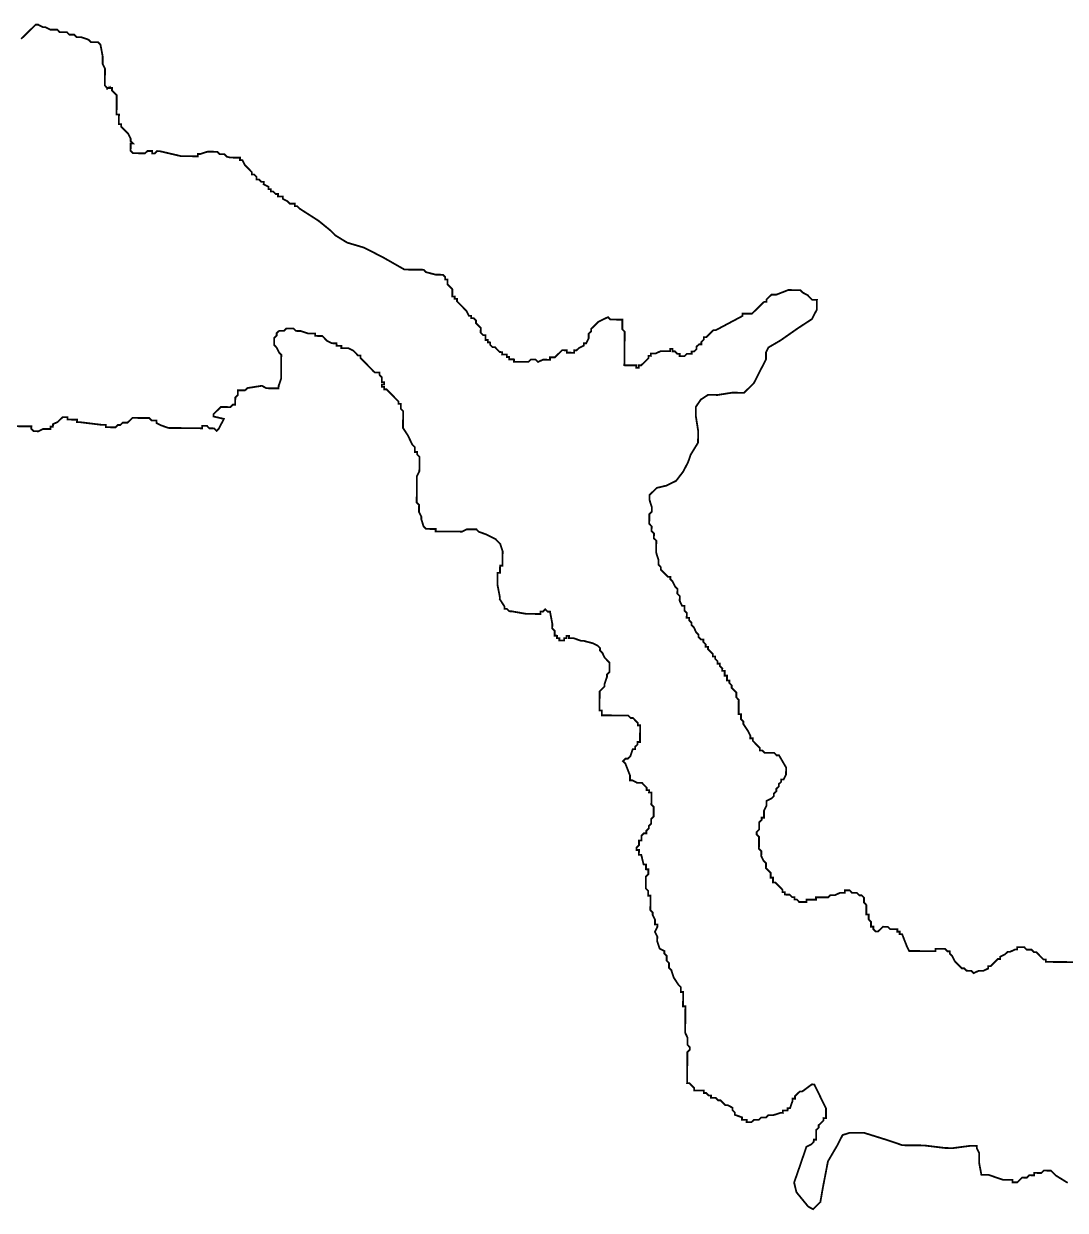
# Model space of a CAD drawing. Header units: metres. Extents: x 290190 to 339802, y 1811045 to 1991312.
# Drawn here: x 300952 to 302692, y 1971373 to 1973356 of the extents above; entities that cross this region are included whole.
import ezdxf

# ---------------------------------------------------------------- set-up
doc = ezdxf.new("R2010")
doc.units = ezdxf.units.M
doc.header["$MEASUREMENT"] = 0
doc.layers.add('HAZARDS LINE', color=1, linetype='Continuous')

msp = doc.modelspace()

# ---------------------------------------------------------------- linework, layer by layer
at = {"layer": 'HAZARDS LINE', "lineweight": 18}
for points in [[(302731.4, 1971787.8, 3.01, 3.01, 0), (302659.3, 1971788.5, 3.01, 3.01, 0), (302659.3, 1971792.5, 3.01, 3.01, 0), (302655.3, 1971792.5, 3.01, 3.01, 0), (302647.4, 1971800.6, 3.01, 3.01, 0), (302643.4, 1971804.7, 3.01, 3.01, 0), (302639.4, 1971804.7, 3.01, 3.01, 0), (302635.4, 1971808.8, 3.01, 3.01, 0), (302627.4, 1971808.8, 3.01, 3.01, 0), (302623.4, 1971812.9, 3.01, 3.01, 0), (302611.4, 1971813, 3.01, 3.01, 0), (302611.4, 1971809, 3.01, 3.01, 0), (302607.4, 1971809, 3.01, 3.01, 0), (302599.3, 1971805.1, 3.01, 3.01, 0), (302595.3, 1971805.1, 3.01, 3.01, 0), (302591.3, 1971801.2, 3.01, 3.01, 0), (302583.2, 1971797.2, 3.01, 3.01, 0), (302583.2, 1971793.2, 3.01, 3.01, 0), (302579.2, 1971793.3, 3.01, 3.01, 0), (302575.1, 1971789.3, 3.01, 3.01, 0), (302567, 1971781.3, 3.01, 3.01, 0), (302563, 1971781.4, 3.01, 3.01, 0), (302563, 1971777.4, 3.01, 3.01, 0), (302554.9, 1971773.4, 3.01, 3.01, 0), (302546.9, 1971773.5, 3.01, 3.01, 0), (302538.9, 1971769.6, 3.01, 3.01, 0), (302534.9, 1971773.6, 3.01, 3.01, 0), (302526.9, 1971773.7, 3.01, 3.01, 0), (302522.9, 1971777.8, 3.01, 3.01, 0), (302518.9, 1971777.8, 3.01, 3.01, 0), (302514.9, 1971781.8, 3.01, 3.01, 0), (302507, 1971789.9, 3.01, 3.01, 0), (302503.1, 1971798, 3.01, 3.01, 0), (302499.1, 1971802, 3.01, 3.01, 0), (302499.1, 1971806, 3.01, 3.01, 0), (302495.1, 1971806.1, 3.01, 3.01, 0), (302491.1, 1971810.1, 3.01, 3.01, 0), (302475.1, 1971810.3, 3.01, 3.01, 0), (302475.1, 1971806.3, 3.01, 3.01, 0), (302431, 1971806.7, 3.01, 3.01, 0), (302427.1, 1971814.7, 3.01, 3.01, 0), (302419.2, 1971834.9, 3.01, 3.01, 0), (302415.2, 1971834.9, 3.01, 3.01, 0), (302415.3, 1971838.9, 3.01, 3.01, 0), (302411.3, 1971839, 3.01, 3.01, 0), (302411.3, 1971843, 3.01, 3.01, 0), (302399.3, 1971843.1, 3.01, 3.01, 0), (302395.3, 1971847.1, 3.01, 3.01, 0), (302387.3, 1971847.2, 3.01, 3.01, 0), (302383.2, 1971843.2, 3.01, 3.01, 0), (302379.2, 1971839.3, 3.01, 3.01, 0), (302375.2, 1971839.3, 3.01, 3.01, 0), (302371.2, 1971843.3, 3.01, 3.01, 0), (302371.3, 1971847.4, 3.01, 3.01, 0), (302367.3, 1971847.4, 3.01, 3.01, 0), (302367.3, 1971855.4, 3.01, 3.01, 0), (302363.4, 1971859.5, 3.01, 3.01, 0), (302363.4, 1971867.5, 3.01, 3.01, 0), (302359.4, 1971867.5, 3.01, 3.01, 0), (302359.6, 1971883.5, 3.01, 3.01, 0), (302355.6, 1971887.6, 3.01, 3.01, 0), (302355.7, 1971895.6, 3.01, 3.01, 0), (302351.7, 1971899.6, 3.01, 3.01, 0), (302347.7, 1971899.7, 3.01, 3.01, 0), (302343.7, 1971903.7, 3.01, 3.01, 0), (302335.7, 1971903.8, 3.01, 3.01, 0), (302331.8, 1971907.9, 3.01, 3.01, 0), (302323.7, 1971907.9, 3.01, 3.01, 0), (302323.7, 1971903.9, 3.01, 3.01, 0), (302315.7, 1971904, 3.01, 3.01, 0), (302307.6, 1971900.1, 3.01, 3.01, 0), (302299.6, 1971900.1, 3.01, 3.01, 0), (302295.6, 1971896.2, 3.01, 3.01, 0), (302275.5, 1971896.4, 3.01, 3.01, 0), (302275.5, 1971892.4, 3.01, 3.01, 0), (302259.5, 1971892.5, 3.01, 3.01, 0), (302259.4, 1971888.5, 3.01, 3.01, 0), (302247.4, 1971888.6, 3.01, 3.01, 0), (302243.4, 1971892.7, 3.01, 3.01, 0), (302239.4, 1971892.7, 3.01, 3.01, 0), (302239.5, 1971896.7, 3.01, 3.01, 0), (302235.5, 1971896.7, 3.01, 3.01, 0), (302231.5, 1971900.8, 3.01, 3.01, 0), (302223.5, 1971900.9, 3.01, 3.01, 0), (302223.5, 1971904.9, 3.01, 3.01, 0), (302219.5, 1971904.9, 3.01, 3.01, 0), (302219.5, 1971908.9, 3.01, 3.01, 0), (302215.6, 1971913, 3.01, 3.01, 0), (302211.6, 1971917, 3.01, 3.01, 0), (302207.6, 1971921.1, 3.01, 3.01, 0), (302203.6, 1971921.1, 3.01, 3.01, 0), (302203.7, 1971929.1, 3.01, 3.01, 0), (302199.7, 1971929.2, 3.01, 3.01, 0), (302199.8, 1971937.2, 3.01, 3.01, 0), (302195.8, 1971941.2, 3.01, 3.01, 0), (302191.8, 1971945.3, 3.01, 3.01, 0), (302191.9, 1971953.3, 3.01, 3.01, 0), (302187.9, 1971957.3, 3.01, 3.01, 0), (302184, 1971965.4, 3.01, 3.01, 0), (302184.1, 1971973.4, 3.01, 3.01, 0), (302180.1, 1971977.5, 3.01, 3.01, 0), (302180.3, 1971997.5, 3.01, 3.01, 0), (302176.3, 1972001.5, 3.01, 3.01, 0), (302176.4, 1972005.5, 3.01, 3.01, 0), (302180.4, 1972009.5, 3.01, 3.01, 0), (302180.5, 1972021.5, 3.01, 3.01, 0), (302184.6, 1972025.5, 3.01, 3.01, 0), (302184.6, 1972029.5, 3.01, 3.01, 0), (302188.6, 1972029.5, 3.01, 3.01, 0), (302188.7, 1972041.5, 3.01, 3.01, 0), (302192.8, 1972049.5, 3.01, 3.01, 0), (302192.9, 1972057.5, 3.01, 3.01, 0), (302201, 1972061.4, 3.01, 3.01, 0), (302205, 1972065.4, 3.01, 3.01, 0), (302205, 1972069.4, 3.01, 3.01, 0), (302209.1, 1972073.4, 3.01, 3.01, 0), (302209.1, 1972077.4, 3.01, 3.01, 0), (302213.2, 1972081.4, 3.01, 3.01, 0), (302213.2, 1972085.4, 3.01, 3.01, 0), (302217.3, 1972089.3, 3.01, 3.01, 0), (302217.3, 1972093.3, 3.01, 3.01, 0), (302221.3, 1972093.3, 3.01, 3.01, 0), (302225.4, 1972101.3, 3.01, 3.01, 0), (302225.5, 1972113.3, 3.01, 3.01, 0), (302213.7, 1972133.5, 3.01, 3.01, 0), (302209.7, 1972133.5, 3.01, 3.01, 0), (302205.7, 1972137.6, 3.01, 3.01, 0), (302189.7, 1972137.7, 3.01, 3.01, 0), (302185.7, 1972141.8, 3.01, 3.01, 0), (302181.7, 1972141.8, 3.01, 3.01, 0), (302181.7, 1972145.8, 3.01, 3.01, 0), (302169.8, 1972157.9, 3.01, 3.01, 0), (302169.9, 1972161.9, 3.01, 3.01, 0), (302165.8, 1972162, 3.01, 3.01, 0), (302165.9, 1972166, 3.01, 3.01, 0), (302162, 1972174, 3.01, 3.01, 0), (302154, 1972186.1, 3.01, 3.01, 0), (302154.1, 1972190.2, 3.01, 3.01, 0), (302150.1, 1972194.2, 3.01, 3.01, 0), (302150.2, 1972202.2, 3.01, 3.01, 0), (302146.2, 1972202.3, 3.01, 3.01, 0), (302146.4, 1972226.3, 3.01, 3.01, 0), (302142.4, 1972230.4, 3.01, 3.01, 0), (302142.5, 1972238.4, 3.01, 3.01, 0), (302138.6, 1972242.4, 3.01, 3.01, 0), (302134.6, 1972246.5, 3.01, 3.01, 0), (302134.6, 1972250.5, 3.01, 3.01, 0), (302130.7, 1972254.5, 3.01, 3.01, 0), (302130.7, 1972258.5, 3.01, 3.01, 0), (302126.7, 1972258.6, 3.01, 3.01, 0), (302126.8, 1972266.6, 3.01, 3.01, 0), (302122.8, 1972266.6, 3.01, 3.01, 0), (302122.8, 1972274.6, 3.01, 3.01, 0), (302118.8, 1972274.7, 3.01, 3.01, 0), (302118.9, 1972278.7, 3.01, 3.01, 0), (302114.9, 1972282.7, 3.01, 3.01, 0), (302114.9, 1972286.7, 3.01, 3.01, 0), (302110.9, 1972286.8, 3.01, 3.01, 0), (302111, 1972290.8, 3.01, 3.01, 0), (302107, 1972294.8, 3.01, 3.01, 0), (302107, 1972298.8, 3.01, 3.01, 0), (302103, 1972298.9, 3.01, 3.01, 0), (302103.1, 1972302.9, 3.01, 3.01, 0), (302099.1, 1972306.9, 3.01, 3.01, 0), (302095.1, 1972311, 3.01, 3.01, 0), (302095.2, 1972315, 3.01, 3.01, 0), (302091.2, 1972315, 3.01, 3.01, 0), (302091.2, 1972319, 3.01, 3.01, 0), (302087.2, 1972323.1, 3.01, 3.01, 0), (302087.3, 1972327.1, 3.01, 3.01, 0), (302083.3, 1972327.1, 3.01, 3.01, 0), (302079.3, 1972331.2, 3.01, 3.01, 0), (302079.3, 1972335.2, 3.01, 3.01, 0), (302075.3, 1972339.2, 3.01, 3.01, 0), (302071.4, 1972347.3, 3.01, 3.01, 0), (302067.4, 1972351.3, 3.01, 3.01, 0), (302067.5, 1972355.3, 3.01, 3.01, 0), (302063.5, 1972359.4, 3.01, 3.01, 0), (302063.6, 1972363.4, 3.01, 3.01, 0), (302059.5, 1972363.4, 3.01, 3.01, 0), (302059.6, 1972371.4, 3.01, 3.01, 0), (302055.7, 1972375.5, 3.01, 3.01, 0), (302055.7, 1972383.5, 3.01, 3.01, 0), (302051.7, 1972383.5, 3.01, 3.01, 0), (302047.8, 1972391.6, 3.01, 3.01, 0), (302047.9, 1972399.6, 3.01, 3.01, 0), (302043.9, 1972403.7, 3.01, 3.01, 0), (302044, 1972411.7, 3.01, 3.01, 0), (302040, 1972415.7, 3.01, 3.01, 0), (302036.1, 1972423.8, 3.01, 3.01, 0), (302032.1, 1972427.8, 3.01, 3.01, 0), (302032.1, 1972431.8, 3.01, 3.01, 0), (302028.1, 1972431.9, 3.01, 3.01, 0), (302024.2, 1972435.9, 3.01, 3.01, 0), (302020.2, 1972440, 3.01, 3.01, 0), (302016.2, 1972444, 3.01, 3.01, 0), (302016.3, 1972448, 3.01, 3.01, 0), (302012.3, 1972452.1, 3.01, 3.01, 0), (302012.4, 1972460.1, 3.01, 3.01, 0), (302008.5, 1972472.2, 3.01, 3.01, 0), (302008.7, 1972492.2, 3.01, 3.01, 0), (302004.7, 1972496.2, 3.01, 3.01, 0), (302004.8, 1972504.3, 3.01, 3.01, 0), (302000.8, 1972508.3, 3.01, 3.01, 0), (302000.9, 1972516.3, 3.01, 3.01, 0), (301996.9, 1972520.4, 3.01, 3.01, 0), (301997.1, 1972536.4, 3.01, 3.01, 0), (302001.1, 1972540.4, 3.01, 3.01, 0), (302001.2, 1972548.4, 3.01, 3.01, 0), (301997.3, 1972560.4, 3.01, 3.01, 0), (301997.4, 1972568.5, 3.01, 3.01, 0), (302009.5, 1972580.4, 3.01, 3.01, 0), (302025.6, 1972584.2, 3.01, 3.01, 0), (302041.7, 1972592.1, 3.01, 3.01, 0), (302053.9, 1972608, 3.01, 3.01, 0), (302062, 1972624, 3.01, 3.01, 0), (302066.2, 1972636, 3.01, 3.01, 0), (302078.4, 1972655.9, 3.01, 3.01, 0), (302078.6, 1972675.9, 3.01, 3.01, 0), (302074.8, 1972700, 3.01, 3.01, 0), (302074.9, 1972716, 3.01, 3.01, 0), (302083.1, 1972728, 3.01, 3.01, 0), (302095.2, 1972735.9, 3.01, 3.01, 0), (302111.2, 1972735.7, 3.01, 3.01, 0), (302135.3, 1972739.5, 3.01, 3.01, 0), (302155.3, 1972739.3, 3.01, 3.01, 0), (302171.5, 1972755.2, 3.01, 3.01, 0), (302187.8, 1972787.1, 3.01, 3.01, 0), (302191.9, 1972795.1, 3.01, 3.01, 0), (302192, 1972807.1, 3.01, 3.01, 0), (302196.1, 1972815.1, 3.01, 3.01, 0), (302216.3, 1972826.9, 3.01, 3.01, 0), (302244.5, 1972846.7, 3.01, 3.01, 0), (302268.7, 1972862.5, 3.01, 3.01, 0), (302276.9, 1972878.5, 3.01, 3.01, 0), (302277, 1972894.5, 3.01, 3.01, 0), (302269, 1972894.6, 3.01, 3.01, 0), (302265.1, 1972898.6, 3.01, 3.01, 0), (302261.1, 1972902.7, 3.01, 3.01, 0), (302253.1, 1972906.8, 3.01, 3.01, 0), (302249.1, 1972910.8, 3.01, 3.01, 0), (302229.1, 1972911, 3.01, 3.01, 0), (302209, 1972903.2, 3.01, 3.01, 0), (302201, 1972903.2, 3.01, 3.01, 0), (302196.9, 1972899.3, 3.01, 3.01, 0), (302192.9, 1972895.3, 3.01, 3.01, 0), (302192.8, 1972891.3, 3.01, 3.01, 0), (302188.8, 1972891.3, 3.01, 3.01, 0), (302184.8, 1972887.4, 3.01, 3.01, 0), (302180.7, 1972883.4, 3.01, 3.01, 0), (302176.7, 1972879.4, 3.01, 3.01, 0), (302172.6, 1972875.5, 3.01, 3.01, 0), (302168.6, 1972871.5, 3.01, 3.01, 0), (302152.6, 1972871.6, 3.01, 3.01, 0), (302152.5, 1972867.6, 3.01, 3.01, 0), (302108.2, 1972844, 3.01, 3.01, 0), (302104.2, 1972844, 3.01, 3.01, 0), (302100.2, 1972840.1, 3.01, 3.01, 0), (302092.1, 1972832.1, 3.01, 3.01, 0), (302088.1, 1972832.2, 3.01, 3.01, 0), (302088, 1972828.2, 3.01, 3.01, 0), (302084, 1972824.2, 3.01, 3.01, 0), (302083.9, 1972820.2, 3.01, 3.01, 0), (302079.9, 1972820.2, 3.01, 3.01, 0), (302075.9, 1972816.3, 3.01, 3.01, 0), (302075.9, 1972812.2, 3.01, 3.01, 0), (302071.8, 1972808.3, 3.01, 3.01, 0), (302067.8, 1972808.3, 3.01, 3.01, 0), (302067.8, 1972804.3, 3.01, 3.01, 0), (302059.7, 1972804.4, 3.01, 3.01, 0), (302055.7, 1972800.4, 3.01, 3.01, 0), (302047.7, 1972800.5, 3.01, 3.01, 0), (302047.7, 1972804.5, 3.01, 3.01, 0), (302043.7, 1972804.5, 3.01, 3.01, 0), (302039.7, 1972808.6, 3.01, 3.01, 0), (302035.7, 1972808.6, 3.01, 3.01, 0), (302035.8, 1972812.6, 3.01, 3.01, 0), (302031.8, 1972812.7, 3.01, 3.01, 0), (302031.7, 1972808.7, 3.01, 3.01, 0), (302015.7, 1972808.8, 3.01, 3.01, 0), (302007.6, 1972804.9, 3.01, 3.01, 0), (301999.6, 1972805, 3.01, 3.01, 0), (301999.6, 1972800.9, 3.01, 3.01, 0), (301995.6, 1972801, 3.01, 3.01, 0), (301995.5, 1972797, 3.01, 3.01, 0), (301991.5, 1972793, 3.01, 3.01, 0), (301987.5, 1972789, 3.01, 3.01, 0), (301983.4, 1972785.1, 3.01, 3.01, 0), (301979.4, 1972785.1, 3.01, 3.01, 0), (301979.4, 1972781.1, 3.01, 3.01, 0), (301975.4, 1972781.1, 3.01, 3.01, 0), (301975.4, 1972785.1, 3.01, 3.01, 0), (301955.4, 1972785.3, 3.01, 3.01, 0), (301955.9, 1972841.4, 3.01, 3.01, 0), (301951.9, 1972845.5, 3.01, 3.01, 0), (301952.1, 1972861.5, 3.01, 3.01, 0), (301932, 1972861.7, 3.01, 3.01, 0), (301928.1, 1972865.8, 3.01, 3.01, 0), (301912, 1972857.9, 3.01, 3.01, 0), (301907.9, 1972853.9, 3.01, 3.01, 0), (301903.9, 1972850, 3.01, 3.01, 0), (301899.8, 1972846, 3.01, 3.01, 0), (301899.8, 1972842, 3.01, 3.01, 0), (301895.7, 1972838, 3.01, 3.01, 0), (301895.7, 1972830, 3.01, 3.01, 0), (301891.6, 1972822, 3.01, 3.01, 0), (301887.6, 1972822.1, 3.01, 3.01, 0), (301887.5, 1972818, 3.01, 3.01, 0), (301879.5, 1972814.1, 3.01, 3.01, 0), (301875.4, 1972810.1, 3.01, 3.01, 0), (301871.4, 1972810.2, 3.01, 3.01, 0), (301871.4, 1972806.2, 3.01, 3.01, 0), (301859.4, 1972806.3, 3.01, 3.01, 0), (301859.4, 1972810.3, 3.01, 3.01, 0), (301851.4, 1972810.4, 3.01, 3.01, 0), (301847.3, 1972806.4, 3.01, 3.01, 0), (301839.2, 1972798.5, 3.01, 3.01, 0), (301831.2, 1972798.5, 3.01, 3.01, 0), (301831.2, 1972794.5, 3.01, 3.01, 0), (301819.2, 1972794.6, 3.01, 3.01, 0), (301811.1, 1972790.7, 3.01, 3.01, 0), (301807.1, 1972794.8, 3.01, 3.01, 0), (301799.1, 1972794.8, 3.01, 3.01, 0), (301795.1, 1972790.9, 3.01, 3.01, 0), (301771, 1972791.1, 3.01, 3.01, 0), (301771.1, 1972795.1, 3.01, 3.01, 0), (301763.1, 1972795.2, 3.01, 3.01, 0), (301763.1, 1972799.2, 3.01, 3.01, 0), (301759.1, 1972799.2, 3.01, 3.01, 0), (301759.1, 1972803.2, 3.01, 3.01, 0), (301751.1, 1972803.3, 3.01, 3.01, 0), (301751.2, 1972807.3, 3.01, 3.01, 0), (301747.1, 1972807.4, 3.01, 3.01, 0), (301739.2, 1972815.5, 3.01, 3.01, 0), (301735.2, 1972815.5, 3.01, 3.01, 0), (301731.2, 1972819.5, 3.01, 3.01, 0), (301731.3, 1972823.5, 3.01, 3.01, 0), (301727.3, 1972823.6, 3.01, 3.01, 0), (301727.3, 1972827.6, 3.01, 3.01, 0), (301723.3, 1972827.6, 3.01, 3.01, 0), (301723.4, 1972835.6, 3.01, 3.01, 0), (301719.4, 1972835.7, 3.01, 3.01, 0), (301715.4, 1972839.7, 3.01, 3.01, 0), (301715.5, 1972847.7, 3.01, 3.01, 0), (301707.5, 1972855.8, 3.01, 3.01, 0), (301707.6, 1972859.9, 3.01, 3.01, 0), (301703.6, 1972863.9, 3.01, 3.01, 0), (301699.6, 1972863.9, 3.01, 3.01, 0), (301699.6, 1972867.9, 3.01, 3.01, 0), (301695.6, 1972868, 3.01, 3.01, 0), (301691.7, 1972876, 3.01, 3.01, 0), (301683.8, 1972884.1, 3.01, 3.01, 0), (301679.8, 1972888.2, 3.01, 3.01, 0), (301675.8, 1972892.2, 3.01, 3.01, 0), (301675.9, 1972896.2, 3.01, 3.01, 0), (301671.8, 1972896.3, 3.01, 3.01, 0), (301671.9, 1972900.3, 3.01, 3.01, 0), (301667.9, 1972900.3, 3.01, 3.01, 0), (301668, 1972912.3, 3.01, 3.01, 0), (301660.1, 1972920.4, 3.01, 3.01, 0), (301660.1, 1972928.5, 3.01, 3.01, 0), (301656.1, 1972928.5, 3.01, 3.01, 0), (301656.2, 1972932.5, 3.01, 3.01, 0), (301652.2, 1972936.5, 3.01, 3.01, 0), (301640.2, 1972936.7, 3.01, 3.01, 0), (301624.2, 1972940.8, 3.01, 3.01, 0), (301620.2, 1972944.9, 3.01, 3.01, 0), (301588.1, 1972945.2, 3.01, 3.01, 0), (301552.3, 1972965.6, 3.01, 3.01, 0), (301520.4, 1972981.9, 3.01, 3.01, 0), (301492.4, 1972990.2, 3.01, 3.01, 0), (301472.5, 1973002.4, 3.01, 3.01, 0), (301464.5, 1973010.5, 3.01, 3.01, 0), (301444.6, 1973026.7, 3.01, 3.01, 0), (301412.8, 1973047.1, 3.01, 3.01, 0), (301408.8, 1973051.1, 3.01, 3.01, 0), (301404.8, 1973051.1, 3.01, 3.01, 0), (301404.8, 1973055.2, 3.01, 3.01, 0), (301396.8, 1973055.2, 3.01, 3.01, 0), (301392.8, 1973059.3, 3.01, 3.01, 0), (301384.9, 1973063.4, 3.01, 3.01, 0), (301384.9, 1973067.4, 3.01, 3.01, 0), (301376.9, 1973067.4, 3.01, 3.01, 0), (301376.9, 1973071.5, 3.01, 3.01, 0), (301372.9, 1973071.5, 3.01, 3.01, 0), (301368.9, 1973075.5, 3.01, 3.01, 0), (301364.9, 1973075.6, 3.01, 3.01, 0), (301365, 1973079.6, 3.01, 3.01, 0), (301361, 1973079.6, 3.01, 3.01, 0), (301361, 1973083.6, 3.01, 3.01, 0), (301353, 1973087.7, 3.01, 3.01, 0), (301353.1, 1973091.7, 3.01, 3.01, 0), (301349.1, 1973091.8, 3.01, 3.01, 0), (301345.1, 1973095.8, 3.01, 3.01, 0), (301341.1, 1973095.8, 3.01, 3.01, 0), (301341.1, 1973099.9, 3.01, 3.01, 0), (301337.2, 1973103.9, 3.01, 3.01, 0), (301333.1, 1973103.9, 3.01, 3.01, 0), (301333.2, 1973107.9, 3.01, 3.01, 0), (301329.2, 1973112, 3.01, 3.01, 0), (301321.3, 1973120.1, 3.01, 3.01, 0), (301317.3, 1973128.1, 3.01, 3.01, 0), (301313.3, 1973128.2, 3.01, 3.01, 0), (301313.4, 1973132.2, 3.01, 3.01, 0), (301297.3, 1973132.3, 3.01, 3.01, 0), (301291.3, 1973133.8, 3.01, 3.01, 0), (301287.3, 1973137.9, 3.01, 3.01, 0), (301279.3, 1973138, 3.01, 3.01, 0), (301275.3, 1973142, 3.01, 3.01, 0), (301259.2, 1973142.2, 3.01, 3.01, 0), (301247.1, 1973138.3, 3.01, 3.01, 0), (301243.1, 1973138.4, 3.01, 3.01, 0), (301243.1, 1973134.4, 3.01, 3.01, 0), (301214.9, 1973134.7, 3.01, 3.01, 0), (301178.9, 1973143.1, 3.01, 3.01, 0), (301174.8, 1973143.2, 3.01, 3.01, 0), (301170.8, 1973139.2, 3.01, 3.01, 0), (301166.8, 1973139.2, 3.01, 3.01, 0), (301166.8, 1973143.2, 3.01, 3.01, 0), (301158.8, 1973143.3, 3.01, 3.01, 0), (301154.7, 1973139.4, 3.01, 3.01, 0), (301134.6, 1973139.6, 3.01, 3.01, 0), (301130.6, 1973143.6, 3.01, 3.01, 0), (301130.8, 1973155.7, 3.01, 3.01, 0), (301134.8, 1973155.7, 3.01, 3.01, 0), (301130.8, 1973159.7, 3.01, 3.01, 0), (301130.8, 1973163.7, 3.01, 3.01, 0), (301126.9, 1973171.8, 3.01, 3.01, 0), (301122.9, 1973175.9, 3.01, 3.01, 0), (301115, 1973184, 3.01, 3.01, 0), (301115, 1973188, 3.01, 3.01, 0), (301111, 1973188.1, 3.01, 3.01, 0), (301111.2, 1973204.2, 3.01, 3.01, 0), (301107.2, 1973204.2, 3.01, 3.01, 0), (301107.5, 1973236.4, 3.01, 3.01, 0), (301103.6, 1973240.4, 3.01, 3.01, 0), (301099.6, 1973244.5, 3.01, 3.01, 0), (301099.6, 1973248.5, 3.01, 3.01, 0), (301095.6, 1973248.5, 3.01, 3.01, 0), (301091.6, 1973248.6, 3.01, 3.01, 0), (301087.6, 1973252.7, 3.01, 3.01, 0), (301087.9, 1973280.8, 3.01, 3.01, 0), (301084, 1973288.9, 3.01, 3.01, 0), (301084.1, 1973300.9, 3.01, 3.01, 0), (301080.3, 1973321.1, 3.01, 3.01, 0), (301076.4, 1973325.1, 3.01, 3.01, 0), (301064.3, 1973325.3, 3.01, 3.01, 0), (301060.3, 1973329.3, 3.01, 3.01, 0), (301048.3, 1973333.5, 3.01, 3.01, 0), (301040.3, 1973333.6, 3.01, 3.01, 0), (301036.3, 1973337.6, 3.01, 3.01, 0), (301028.3, 1973337.7, 3.01, 3.01, 0), (301024.3, 1973341.8, 3.01, 3.01, 0), (301012.2, 1973341.9, 3.01, 3.01, 0), (301008.3, 1973346, 3.01, 3.01, 0), (300996.2, 1973346.1, 3.01, 3.01, 0), (300988.2, 1973350.2, 3.01, 3.01, 0), (300984.2, 1973350.3, 3.01, 3.01, 0), (300976.2, 1973354.4, 3.01, 3.01, 0), (300972.2, 1973354.4, 3.01, 3.01, 0), (300964.1, 1973346.5, 3.01, 3.01, 0), (300960, 1973342.5, 3.01, 3.01, 0), (300951.9, 1973334.6, 3.01, 3.01, 0), (300947.8, 1973330.6, 3.01, 3.01, 0)], [(300940.7, 1972683.4, 3.01, 3.01, 0), (300964.8, 1972683.2, 3.01, 3.01, 0), (300964.7, 1972679.2, 3.01, 3.01, 0), (300968.7, 1972675.1, 3.01, 3.01, 0), (300976.7, 1972675, 3.01, 3.01, 0), (300984.8, 1972678.9, 3.01, 3.01, 0), (300996.9, 1972678.8, 3.01, 3.01, 0), (300996.9, 1972682.8, 3.01, 3.01, 0), (301000.9, 1972682.8, 3.01, 3.01, 0), (301001, 1972686.8, 3.01, 3.01, 0), (301009.1, 1972690.7, 3.01, 3.01, 0), (301013.1, 1972694.7, 3.01, 3.01, 0), (301017.2, 1972698.7, 3.01, 3.01, 0), (301025.2, 1972698.6, 3.01, 3.01, 0), (301025.2, 1972694.6, 3.01, 3.01, 0), (301041.3, 1972694.4, 3.01, 3.01, 0), (301041.2, 1972690.4, 3.01, 3.01, 0), (301045.2, 1972690.3, 3.01, 3.01, 0), (301081.4, 1972685.9, 3.01, 3.01, 0), (301089.4, 1972685.8, 3.01, 3.01, 0), (301089.4, 1972681.8, 3.01, 3.01, 0), (301105.4, 1972681.6, 3.01, 3.01, 0), (301109.5, 1972685.6, 3.01, 3.01, 0), (301113.5, 1972685.6, 3.01, 3.01, 0), (301117.6, 1972689.5, 3.01, 3.01, 0), (301125.6, 1972689.4, 3.01, 3.01, 0), (301129.7, 1972693.4, 3.01, 3.01, 0), (301133.7, 1972697.4, 3.01, 3.01, 0), (301161.9, 1972697.1, 3.01, 3.01, 0), (301165.8, 1972693, 3.01, 3.01, 0), (301173.9, 1972692.9, 3.01, 3.01, 0), (301173.8, 1972688.9, 3.01, 3.01, 0), (301181.8, 1972684.8, 3.01, 3.01, 0), (301193.8, 1972680.6, 3.01, 3.01, 0), (301250.1, 1972680, 3.01, 3.01, 0), (301250.2, 1972684, 3.01, 3.01, 0), (301258.2, 1972684, 3.01, 3.01, 0), (301262.2, 1972679.9, 3.01, 3.01, 0), (301270.2, 1972679.8, 3.01, 3.01, 0), (301274.2, 1972675.7, 3.01, 3.01, 0), (301278.2, 1972679.7, 3.01, 3.01, 0), (301282.3, 1972687.7, 3.01, 3.01, 0), (301286.5, 1972695.7, 3.01, 3.01, 0), (301269.2, 1972699.7, 3.01, 3.01, 0), (301269.2, 1972703.7, 3.01, 3.01, 0), (301273.3, 1972707.7, 3.01, 3.01, 0), (301281.3, 1972715.6, 3.01, 3.01, 0), (301297.4, 1972715.4, 3.01, 3.01, 0), (301301.4, 1972719.4, 3.01, 3.01, 0), (301305.4, 1972719.4, 3.01, 3.01, 0), (301305.5, 1972731.4, 3.01, 3.01, 0), (301309.6, 1972735.4, 3.01, 3.01, 0), (301309.7, 1972743.4, 3.01, 3.01, 0), (301321.7, 1972743.3, 3.01, 3.01, 0), (301325.7, 1972747.2, 3.01, 3.01, 0), (301349.8, 1972751, 3.01, 3.01, 0), (301357.8, 1972746.9, 3.01, 3.01, 0), (301377.8, 1972746.7, 3.01, 3.01, 0), (301377.9, 1972750.8, 3.01, 3.01, 0), (301382, 1972762.7, 3.01, 3.01, 0), (301382, 1972766.7, 3.01, 3.01, 0), (301382.1, 1972770.8, 3.01, 3.01, 0), (301382.2, 1972782.8, 3.01, 3.01, 0), (301382.2, 1972786.8, 3.01, 3.01, 0), (301382.3, 1972790.8, 3.01, 3.01, 0), (301382.3, 1972794.8, 3.01, 3.01, 0), (301382.3, 1972798.8, 3.01, 3.01, 0), (301382.4, 1972802.8, 3.01, 3.01, 0), (301378.4, 1972806.9, 3.01, 3.01, 0), (301374.5, 1972814.9, 3.01, 3.01, 0), (301370.5, 1972819, 3.01, 3.01, 0), (301370.5, 1972823, 3.01, 3.01, 0), (301370.6, 1972827, 3.01, 3.01, 0), (301370.6, 1972831, 3.01, 3.01, 0), (301374.7, 1972835, 3.01, 3.01, 0), (301374.7, 1972839, 3.01, 3.01, 0), (301378.8, 1972842.9, 3.01, 3.01, 0), (301382.8, 1972842.9, 3.01, 3.01, 0), (301386.8, 1972842.9, 3.01, 3.01, 0), (301390.8, 1972846.8, 3.01, 3.01, 0), (301398.8, 1972846.8, 3.01, 3.01, 0), (301402.8, 1972846.7, 3.01, 3.01, 0), (301406.8, 1972842.7, 3.01, 3.01, 0), (301410.8, 1972842.6, 3.01, 3.01, 0), (301414.8, 1972842.6, 3.01, 3.01, 0), (301426.8, 1972838.5, 3.01, 3.01, 0), (301430.8, 1972838.4, 3.01, 3.01, 0), (301434.8, 1972838.4, 3.01, 3.01, 0), (301438.8, 1972838.4, 3.01, 3.01, 0), (301438.8, 1972834.4, 3.01, 3.01, 0), (301442.8, 1972834.3, 3.01, 3.01, 0), (301446.8, 1972834.3, 3.01, 3.01, 0), (301450.8, 1972834.2, 3.01, 3.01, 0), (301454.8, 1972830.2, 3.01, 3.01, 0), (301458.8, 1972826.1, 3.01, 3.01, 0), (301466.7, 1972822.1, 3.01, 3.01, 0), (301470.7, 1972822, 3.01, 3.01, 0), (301474.7, 1972822, 3.01, 3.01, 0), (301474.7, 1972818, 3.01, 3.01, 0), (301478.7, 1972817.9, 3.01, 3.01, 0), (301482.7, 1972817.9, 3.01, 3.01, 0), (301482.7, 1972813.9, 3.01, 3.01, 0), (301486.7, 1972813.9, 3.01, 3.01, 0), (301490.7, 1972813.8, 3.01, 3.01, 0), (301494.7, 1972813.8, 3.01, 3.01, 0), (301502.7, 1972809.7, 3.01, 3.01, 0), (301506.7, 1972805.6, 3.01, 3.01, 0), (301510.6, 1972801.6, 3.01, 3.01, 0), (301514.6, 1972801.6, 3.01, 3.01, 0), (301514.6, 1972797.6, 3.01, 3.01, 0), (301518.6, 1972793.5, 3.01, 3.01, 0), (301534.4, 1972777.3, 3.01, 3.01, 0), (301538.4, 1972773.3, 3.01, 3.01, 0), (301542.4, 1972773.2, 3.01, 3.01, 0), (301546.4, 1972773.2, 3.01, 3.01, 0), (301546.4, 1972769.2, 3.01, 3.01, 0), (301550.4, 1972765.1, 3.01, 3.01, 0), (301550.3, 1972761.1, 3.01, 3.01, 0), (301550.3, 1972757.1, 3.01, 3.01, 0), (301554.3, 1972757.1, 3.01, 3.01, 0), (301554.2, 1972753.1, 3.01, 3.01, 0), (301550.2, 1972753.1, 3.01, 3.01, 0), (301550.2, 1972749.1, 3.01, 3.01, 0), (301554.2, 1972749.1, 3.01, 3.01, 0), (301554.2, 1972745.1, 3.01, 3.01, 0), (301558.2, 1972745, 3.01, 3.01, 0), (301562.1, 1972741, 3.01, 3.01, 0), (301566.1, 1972736.9, 3.01, 3.01, 0), (301570.1, 1972732.9, 3.01, 3.01, 0), (301574.1, 1972728.8, 3.01, 3.01, 0), (301578, 1972724.8, 3.01, 3.01, 0), (301578, 1972720.8, 3.01, 3.01, 0), (301582, 1972720.7, 3.01, 3.01, 0), (301582, 1972716.7, 3.01, 3.01, 0), (301581.9, 1972712.7, 3.01, 3.01, 0), (301585.9, 1972708.7, 3.01, 3.01, 0), (301585.8, 1972704.7, 3.01, 3.01, 0), (301585.8, 1972700.7, 3.01, 3.01, 0), (301585.8, 1972696.7, 3.01, 3.01, 0), (301585.7, 1972692.6, 3.01, 3.01, 0), (301585.7, 1972688.6, 3.01, 3.01, 0), (301585.7, 1972684.6, 3.01, 3.01, 0), (301585.6, 1972680.6, 3.01, 3.01, 0), (301593.5, 1972668.5, 3.01, 3.01, 0), (301601.4, 1972652.4, 3.01, 3.01, 0), (301605.4, 1972648.4, 3.01, 3.01, 0), (301605.3, 1972640.4, 3.01, 3.01, 0), (301609.3, 1972640.3, 3.01, 3.01, 0), (301609.2, 1972636.3, 3.01, 3.01, 0), (301613.2, 1972632.3, 3.01, 3.01, 0), (301613.2, 1972628.2, 3.01, 3.01, 0), (301613, 1972608.2, 3.01, 3.01, 0), (301608.9, 1972600.2, 3.01, 3.01, 0), (301608.9, 1972596.2, 3.01, 3.01, 0), (301608.8, 1972588.2, 3.01, 3.01, 0), (301608.7, 1972584.2, 3.01, 3.01, 0), (301608.7, 1972580.2, 3.01, 3.01, 0), (301608.6, 1972572.2, 3.01, 3.01, 0), (301608.6, 1972568.2, 3.01, 3.01, 0), (301608.5, 1972560.1, 3.01, 3.01, 0), (301608.5, 1972556.1, 3.01, 3.01, 0), (301612.5, 1972552.1, 3.01, 3.01, 0), (301612.4, 1972548.1, 3.01, 3.01, 0), (301612.4, 1972544.1, 3.01, 3.01, 0), (301612.3, 1972540.1, 3.01, 3.01, 0), (301616.3, 1972532, 3.01, 3.01, 0), (301616.2, 1972528, 3.01, 3.01, 0), (301620.1, 1972515.9, 3.01, 3.01, 0), (301624.1, 1972511.9, 3.01, 3.01, 0), (301628.1, 1972511.9, 3.01, 3.01, 0), (301632.1, 1972511.8, 3.01, 3.01, 0), (301636.1, 1972511.8, 3.01, 3.01, 0), (301640.1, 1972511.7, 3.01, 3.01, 0), (301640.1, 1972507.7, 3.01, 3.01, 0), (301644.1, 1972507.7, 3.01, 3.01, 0), (301648.1, 1972507.7, 3.01, 3.01, 0), (301652.1, 1972507.6, 3.01, 3.01, 0), (301656.1, 1972507.6, 3.01, 3.01, 0), (301660.1, 1972507.5, 3.01, 3.01, 0), (301668.1, 1972507.5, 3.01, 3.01, 0), (301672.1, 1972507.4, 3.01, 3.01, 0), (301680.2, 1972507.4, 3.01, 3.01, 0), (301684.2, 1972507.3, 3.01, 3.01, 0), (301692.2, 1972511.2, 3.01, 3.01, 0), (301696.2, 1972511.2, 3.01, 3.01, 0), (301700.2, 1972511.2, 3.01, 3.01, 0), (301704.2, 1972511.1, 3.01, 3.01, 0), (301708.3, 1972511.1, 3.01, 3.01, 0), (301712.2, 1972507, 3.01, 3.01, 0), (301724.2, 1972502.9, 3.01, 3.01, 0), (301740.2, 1972494.8, 3.01, 3.01, 0), (301744.1, 1972490.7, 3.01, 3.01, 0), (301748.1, 1972486.7, 3.01, 3.01, 0), (301752, 1972474.6, 3.01, 3.01, 0), (301752, 1972470.6, 3.01, 3.01, 0), (301751.9, 1972466.6, 3.01, 3.01, 0), (301751.9, 1972462.6, 3.01, 3.01, 0), (301751.8, 1972454.6, 3.01, 3.01, 0), (301751.8, 1972450.5, 3.01, 3.01, 0), (301747.8, 1972450.6, 3.01, 3.01, 0), (301747.7, 1972446.6, 3.01, 3.01, 0), (301747.7, 1972442.6, 3.01, 3.01, 0), (301747.6, 1972438.6, 3.01, 3.01, 0), (301743.6, 1972438.6, 3.01, 3.01, 0), (301743.6, 1972434.6, 3.01, 3.01, 0), (301743.6, 1972430.6, 3.01, 3.01, 0), (301743.5, 1972426.6, 3.01, 3.01, 0), (301743.5, 1972422.6, 3.01, 3.01, 0), (301743.4, 1972418.6, 3.01, 3.01, 0), (301747.3, 1972398.5, 3.01, 3.01, 0), (301747.2, 1972394.5, 3.01, 3.01, 0), (301755.1, 1972382.4, 3.01, 3.01, 0), (301755.1, 1972378.4, 3.01, 3.01, 0), (301759.1, 1972378.3, 3.01, 3.01, 0), (301763.1, 1972374.3, 3.01, 3.01, 0), (301767.1, 1972374.2, 3.01, 3.01, 0), (301791.1, 1972370, 3.01, 3.01, 0), (301795.1, 1972370, 3.01, 3.01, 0), (301799.1, 1972369.9, 3.01, 3.01, 0), (301803.1, 1972369.9, 3.01, 3.01, 0), (301807.1, 1972369.8, 3.01, 3.01, 0), (301811.1, 1972369.8, 3.01, 3.01, 0), (301815.1, 1972369.8, 3.01, 3.01, 0), (301815.2, 1972373.8, 3.01, 3.01, 0), (301819.2, 1972373.7, 3.01, 3.01, 0), (301823.2, 1972377.7, 3.01, 3.01, 0), (301827.2, 1972373.7, 3.01, 3.01, 0), (301831.2, 1972373.6, 3.01, 3.01, 0), (301835, 1972353.5, 3.01, 3.01, 0), (301834.9, 1972345.5, 3.01, 3.01, 0), (301838.9, 1972341.5, 3.01, 3.01, 0), (301838.9, 1972337.5, 3.01, 3.01, 0), (301838.8, 1972333.5, 3.01, 3.01, 0), (301842.8, 1972333.4, 3.01, 3.01, 0), (301842.8, 1972329.4, 3.01, 3.01, 0), (301846.8, 1972329.4, 3.01, 3.01, 0), (301846.8, 1972325.4, 3.01, 3.01, 0), (301850.8, 1972325.3, 3.01, 3.01, 0), (301854.8, 1972325.3, 3.01, 3.01, 0), (301854.8, 1972329.3, 3.01, 3.01, 0), (301858.8, 1972329.3, 3.01, 3.01, 0), (301858.9, 1972333.3, 3.01, 3.01, 0), (301862.9, 1972333.2, 3.01, 3.01, 0), (301862.8, 1972329.2, 3.01, 3.01, 0), (301866.8, 1972329.2, 3.01, 3.01, 0), (301870.8, 1972329.2, 3.01, 3.01, 0), (301882.8, 1972325, 3.01, 3.01, 0), (301886.8, 1972325, 3.01, 3.01, 0), (301902.8, 1972320.8, 3.01, 3.01, 0), (301910.8, 1972316.7, 3.01, 3.01, 0), (301914.8, 1972312.7, 3.01, 3.01, 0), (301914.7, 1972308.7, 3.01, 3.01, 0), (301918.7, 1972304.6, 3.01, 3.01, 0), (301922.6, 1972296.6, 3.01, 3.01, 0), (301926.6, 1972292.5, 3.01, 3.01, 0), (301930.6, 1972288.5, 3.01, 3.01, 0), (301930.5, 1972284.5, 3.01, 3.01, 0), (301930.5, 1972280.5, 3.01, 3.01, 0), (301930.5, 1972276.5, 3.01, 3.01, 0), (301930.4, 1972272.5, 3.01, 3.01, 0), (301926.4, 1972268.5, 3.01, 3.01, 0), (301926.3, 1972264.5, 3.01, 3.01, 0), (301922.2, 1972252.5, 3.01, 3.01, 0), (301922.2, 1972248.5, 3.01, 3.01, 0), (301918.1, 1972244.5, 3.01, 3.01, 0), (301914.1, 1972240.5, 3.01, 3.01, 0), (301914, 1972236.5, 3.01, 3.01, 0), (301914, 1972232.5, 3.01, 3.01, 0), (301914, 1972228.5, 3.01, 3.01, 0), (301913.9, 1972224.5, 3.01, 3.01, 0), (301913.9, 1972220.5, 3.01, 3.01, 0), (301913.8, 1972208.5, 3.01, 3.01, 0), (301917.8, 1972208.4, 3.01, 3.01, 0), (301917.8, 1972204.4, 3.01, 3.01, 0), (301917.7, 1972200.4, 3.01, 3.01, 0), (301921.7, 1972200.4, 3.01, 3.01, 0), (301925.7, 1972200.4, 3.01, 3.01, 0), (301933.7, 1972200.3, 3.01, 3.01, 0), (301937.8, 1972200.2, 3.01, 3.01, 0), (301941.8, 1972200.2, 3.01, 3.01, 0), (301945.8, 1972200.2, 3.01, 3.01, 0), (301949.8, 1972200.1, 3.01, 3.01, 0), (301953.8, 1972200.1, 3.01, 3.01, 0), (301957.8, 1972200, 3.01, 3.01, 0), (301961.8, 1972200, 3.01, 3.01, 0), (301965.8, 1972196, 3.01, 3.01, 0), (301969.8, 1972195.9, 3.01, 3.01, 0), (301973.7, 1972191.9, 3.01, 3.01, 0), (301977.7, 1972187.8, 3.01, 3.01, 0), (301977.7, 1972183.8, 3.01, 3.01, 0), (301981.7, 1972183.8, 3.01, 3.01, 0), (301981.6, 1972179.8, 3.01, 3.01, 0), (301981.6, 1972175.8, 3.01, 3.01, 0), (301981.6, 1972171.8, 3.01, 3.01, 0), (301981.5, 1972167.8, 3.01, 3.01, 0), (301981.5, 1972163.7, 3.01, 3.01, 0), (301981.5, 1972159.7, 3.01, 3.01, 0), (301981.4, 1972155.7, 3.01, 3.01, 0), (301977.4, 1972155.8, 3.01, 3.01, 0), (301977.4, 1972151.8, 3.01, 3.01, 0), (301973.3, 1972147.8, 3.01, 3.01, 0), (301973.3, 1972143.8, 3.01, 3.01, 0), (301969.3, 1972143.8, 3.01, 3.01, 0), (301965.2, 1972131.8, 3.01, 3.01, 0), (301961.1, 1972127.9, 3.01, 3.01, 0), (301957.1, 1972127.9, 3.01, 3.01, 0), (301953.1, 1972123.9, 3.01, 3.01, 0), (301957, 1972119.9, 3.01, 3.01, 0), (301964.8, 1972099.8, 3.01, 3.01, 0), (301964.8, 1972095.8, 3.01, 3.01, 0), (301964.8, 1972091.7, 3.01, 3.01, 0), (301968.8, 1972091.7, 3.01, 3.01, 0), (301976.8, 1972087.6, 3.01, 3.01, 0), (301980.8, 1972087.6, 3.01, 3.01, 0), (301984.8, 1972087.5, 3.01, 3.01, 0), (301988.7, 1972083.5, 3.01, 3.01, 0), (301992.7, 1972079.5, 3.01, 3.01, 0), (301992.7, 1972075.4, 3.01, 3.01, 0), (301996.7, 1972075.4, 3.01, 3.01, 0), (301996.6, 1972071.4, 3.01, 3.01, 0), (302000.7, 1972071.4, 3.01, 3.01, 0), (302000.6, 1972067.4, 3.01, 3.01, 0), (302000.6, 1972063.3, 3.01, 3.01, 0), (302000.5, 1972051.3, 3.01, 3.01, 0), (302004.4, 1972047.3, 3.01, 3.01, 0), (302004.4, 1972043.3, 3.01, 3.01, 0), (302004.4, 1972039.3, 3.01, 3.01, 0), (302004.3, 1972035.2, 3.01, 3.01, 0), (302004.3, 1972031.2, 3.01, 3.01, 0), (302000.2, 1972027.3, 3.01, 3.01, 0), (302000.2, 1972023.3, 3.01, 3.01, 0), (302000.2, 1972019.3, 3.01, 3.01, 0), (301996.1, 1972015.3, 3.01, 3.01, 0), (301996.1, 1972011.3, 3.01, 3.01, 0), (301992, 1972007.3, 3.01, 3.01, 0), (301992, 1972003.3, 3.01, 3.01, 0), (301988, 1972003.3, 3.01, 3.01, 0), (301983.9, 1971999.4, 3.01, 3.01, 0), (301983.9, 1971991.3, 3.01, 3.01, 0), (301979.8, 1971991.4, 3.01, 3.01, 0), (301979.8, 1971983.4, 3.01, 3.01, 0), (301975.7, 1971979.4, 3.01, 3.01, 0), (301975.7, 1971975.4, 3.01, 3.01, 0), (301979.7, 1971975.4, 3.01, 3.01, 0), (301979.7, 1971971.3, 3.01, 3.01, 0), (301979.6, 1971967.3, 3.01, 3.01, 0), (301983.6, 1971967.3, 3.01, 3.01, 0), (301987.5, 1971951.2, 3.01, 3.01, 0), (301991.5, 1971951.2, 3.01, 3.01, 0), (301991.5, 1971947.2, 3.01, 3.01, 0), (301991.4, 1971943.2, 3.01, 3.01, 0), (301995.4, 1971943.1, 3.01, 3.01, 0), (301995.4, 1971939.1, 3.01, 3.01, 0), (301995.3, 1971935.1, 3.01, 3.01, 0), (301991.3, 1971931.1, 3.01, 3.01, 0), (301991.3, 1971927.1, 3.01, 3.01, 0), (301991.2, 1971923.1, 3.01, 3.01, 0), (301991.2, 1971919.1, 3.01, 3.01, 0), (301991.1, 1971915.1, 3.01, 3.01, 0), (301991.1, 1971911.1, 3.01, 3.01, 0), (301995.1, 1971907.1, 3.01, 3.01, 0), (301995, 1971903.1, 3.01, 3.01, 0), (301995, 1971899, 3.01, 3.01, 0), (301999, 1971899, 3.01, 3.01, 0), (301999, 1971895, 3.01, 3.01, 0), (301998.9, 1971891, 3.01, 3.01, 0), (301998.9, 1971887, 3.01, 3.01, 0), (301998.9, 1971883, 3.01, 3.01, 0), (301998.8, 1971879, 3.01, 3.01, 0), (301998.8, 1971875, 3.01, 3.01, 0), (302002.7, 1971870.9, 3.01, 3.01, 0), (302002.7, 1971866.9, 3.01, 3.01, 0), (302006.6, 1971858.8, 3.01, 3.01, 0), (302006.6, 1971850.8, 3.01, 3.01, 0), (302010.6, 1971850.8, 3.01, 3.01, 0), (302010.5, 1971846.8, 3.01, 3.01, 0), (302006.4, 1971838.8, 3.01, 3.01, 0), (302010.4, 1971830.7, 3.01, 3.01, 0), (302010.3, 1971826.7, 3.01, 3.01, 0), (302010.3, 1971822.7, 3.01, 3.01, 0), (302014.2, 1971810.7, 3.01, 3.01, 0), (302022.2, 1971806.6, 3.01, 3.01, 0), (302022.1, 1971802.6, 3.01, 3.01, 0), (302026.1, 1971798.5, 3.01, 3.01, 0), (302026.1, 1971794.5, 3.01, 3.01, 0), (302026, 1971790.5, 3.01, 3.01, 0), (302030, 1971786.5, 3.01, 3.01, 0), (302030, 1971782.5, 3.01, 3.01, 0), (302029.9, 1971778.5, 3.01, 3.01, 0), (302033.9, 1971774.4, 3.01, 3.01, 0), (302037.8, 1971762.3, 3.01, 3.01, 0), (302045.7, 1971750.2, 3.01, 3.01, 0), (302049.7, 1971746.2, 3.01, 3.01, 0), (302049.6, 1971742.2, 3.01, 3.01, 0), (302049.6, 1971738.2, 3.01, 3.01, 0), (302053.6, 1971738.1, 3.01, 3.01, 0), (302053.4, 1971722.1, 3.01, 3.01, 0), (302053.4, 1971718.1, 3.01, 3.01, 0), (302053.4, 1971714.1, 3.01, 3.01, 0), (302057.4, 1971714.1, 3.01, 3.01, 0), (302057.3, 1971710, 3.01, 3.01, 0), (302057.2, 1971702, 3.01, 3.01, 0), (302057.2, 1971698, 3.01, 3.01, 0), (302057.1, 1971690, 3.01, 3.01, 0), (302057.1, 1971686, 3.01, 3.01, 0), (302057, 1971678, 3.01, 3.01, 0), (302057, 1971674, 3.01, 3.01, 0), (302056.9, 1971670, 3.01, 3.01, 0), (302060.9, 1971661.9, 3.01, 3.01, 0), (302060.8, 1971653.9, 3.01, 3.01, 0), (302060.8, 1971649.9, 3.01, 3.01, 0), (302064.7, 1971645.8, 3.01, 3.01, 0), (302064.7, 1971641.8, 3.01, 3.01, 0), (302060.6, 1971637.9, 3.01, 3.01, 0), (302060.6, 1971633.8, 3.01, 3.01, 0), (302060.6, 1971629.8, 3.01, 3.01, 0), (302060.5, 1971625.8, 3.01, 3.01, 0), (302060.5, 1971621.8, 3.01, 3.01, 0), (302060.5, 1971617.8, 3.01, 3.01, 0), (302060.4, 1971613.8, 3.01, 3.01, 0), (302060.2, 1971593.8, 3.01, 3.01, 0), (302060.2, 1971589.8, 3.01, 3.01, 0), (302060.1, 1971585.7, 3.01, 3.01, 0), (302064.2, 1971585.7, 3.01, 3.01, 0), (302068.1, 1971581.7, 3.01, 3.01, 0), (302072.1, 1971577.6, 3.01, 3.01, 0), (302072.1, 1971573.6, 3.01, 3.01, 0), (302076.1, 1971573.6, 3.01, 3.01, 0), (302084.1, 1971573.5, 3.01, 3.01, 0), (302088.1, 1971573.5, 3.01, 3.01, 0), (302088, 1971569.4, 3.01, 3.01, 0), (302092.1, 1971569.4, 3.01, 3.01, 0), (302096, 1971565.4, 3.01, 3.01, 0), (302100, 1971565.3, 3.01, 3.01, 0), (302100, 1971561.3, 3.01, 3.01, 0), (302104, 1971561.3, 3.01, 3.01, 0), (302108, 1971561.2, 3.01, 3.01, 0), (302112, 1971557.2, 3.01, 3.01, 0), (302116, 1971557.2, 3.01, 3.01, 0), (302123.9, 1971549.1, 3.01, 3.01, 0), (302127.9, 1971549, 3.01, 3.01, 0), (302135.9, 1971544.9, 3.01, 3.01, 0), (302135.9, 1971540.9, 3.01, 3.01, 0), (302139.8, 1971536.9, 3.01, 3.01, 0), (302139.8, 1971532.9, 3.01, 3.01, 0), (302151.8, 1971528.8, 3.01, 3.01, 0), (302151.8, 1971524.7, 3.01, 3.01, 0), (302155.8, 1971524.7, 3.01, 3.01, 0), (302159.8, 1971524.7, 3.01, 3.01, 0), (302159.7, 1971520.7, 3.01, 3.01, 0), (302163.7, 1971520.6, 3.01, 3.01, 0), (302167.7, 1971520.6, 3.01, 3.01, 0), (302171.8, 1971524.6, 3.01, 3.01, 0), (302175.8, 1971524.5, 3.01, 3.01, 0), (302179.8, 1971524.5, 3.01, 3.01, 0), (302183.8, 1971528.4, 3.01, 3.01, 0), (302187.9, 1971528.4, 3.01, 3.01, 0), (302191.9, 1971528.4, 3.01, 3.01, 0), (302195.9, 1971532.3, 3.01, 3.01, 0), (302199.9, 1971532.3, 3.01, 3.01, 0), (302203.9, 1971532.3, 3.01, 3.01, 0), (302216, 1971536.2, 3.01, 3.01, 0), (302220, 1971536.1, 3.01, 3.01, 0), (302220, 1971540.1, 3.01, 3.01, 0), (302224, 1971540.1, 3.01, 3.01, 0), (302228, 1971540.1, 3.01, 3.01, 0), (302228.1, 1971544.1, 3.01, 3.01, 0), (302232.1, 1971544, 3.01, 3.01, 0), (302236.2, 1971556, 3.01, 3.01, 0), (302236.3, 1971560, 3.01, 3.01, 0), (302240.3, 1971560, 3.01, 3.01, 0), (302240.3, 1971564, 3.01, 3.01, 0), (302244.3, 1971568, 3.01, 3.01, 0), (302248.4, 1971571.9, 3.01, 3.01, 0), (302252.4, 1971571.9, 3.01, 3.01, 0), (302268.5, 1971583.8, 3.01, 3.01, 0), (302272.6, 1971583.7, 3.01, 3.01, 0), (302292.2, 1971543.4, 3.01, 3.01, 0), (302292.1, 1971535.4, 3.01, 3.01, 0), (302292.1, 1971531.4, 3.01, 3.01, 0), (302292.1, 1971527.4, 3.01, 3.01, 0), (302288, 1971527.5, 3.01, 3.01, 0), (302288, 1971523.4, 3.01, 3.01, 0), (302284, 1971519.5, 3.01, 3.01, 0), (302279.9, 1971515.5, 3.01, 3.01, 0), (302279.9, 1971511.5, 3.01, 3.01, 0), (302275.8, 1971507.5, 3.01, 3.01, 0), (302275.7, 1971491.5, 3.01, 3.01, 0), (302271.7, 1971491.5, 3.01, 3.01, 0), (302271.6, 1971487.5, 3.01, 3.01, 0), (302267.6, 1971483.6, 3.01, 3.01, 0), (302259.5, 1971479.6, 3.01, 3.01, 0), (302247.2, 1971443.7, 3.01, 3.01, 0), (302238.9, 1971419.7, 3.01, 3.01, 0), (302242.8, 1971403.6, 3.01, 3.01, 0), (302262.6, 1971379.4, 3.01, 3.01, 0), (302270.6, 1971375.3, 3.01, 3.01, 0), (302282.7, 1971387.2, 3.01, 3.01, 0), (302286.9, 1971411.2, 3.01, 3.01, 0), (302295.4, 1971455.2, 3.01, 3.01, 0), (302311.7, 1971483.1, 3.01, 3.01, 0), (302319.8, 1971499.1, 3.01, 3.01, 0), (302331.9, 1971503, 3.01, 3.01, 0), (302355.9, 1971502.8, 3.01, 3.01, 0), (302395.9, 1971490.3, 3.01, 3.01, 0), (302419.9, 1971482.1, 3.01, 3.01, 0), (302455.9, 1971481.8, 3.01, 3.01, 0), (302492, 1971477.4, 3.01, 3.01, 0), (302496, 1971477.4, 3.01, 3.01, 0), (302500, 1971477.3, 3.01, 3.01, 0), (302504, 1971477.3, 3.01, 3.01, 0), (302532.1, 1971481, 3.01, 3.01, 0), (302536.1, 1971481, 3.01, 3.01, 0), (302540.1, 1971481, 3.01, 3.01, 0), (302544.1, 1971480.9, 3.01, 3.01, 0), (302544.1, 1971476.9, 3.01, 3.01, 0), (302548, 1971468.9, 3.01, 3.01, 0), (302547.9, 1971452.8, 3.01, 3.01, 0), (302551.7, 1971432.7, 3.01, 3.01, 0), (302563.7, 1971432.6, 3.01, 3.01, 0), (302587.7, 1971424.4, 3.01, 3.01, 0), (302591.7, 1971424.3, 3.01, 3.01, 0), (302603.7, 1971424.2, 3.01, 3.01, 0), (302603.7, 1971420.2, 3.01, 3.01, 0), (302607.7, 1971420.2, 3.01, 3.01, 0), (302611.7, 1971420.1, 3.01, 3.01, 0), (302615.7, 1971424.1, 3.01, 3.01, 0), (302619.8, 1971428.1, 3.01, 3.01, 0), (302623.8, 1971428, 3.01, 3.01, 0), (302627.8, 1971428, 3.01, 3.01, 0), (302631.8, 1971432, 3.01, 3.01, 0), (302635.8, 1971431.9, 3.01, 3.01, 0), (302639.8, 1971431.9, 3.01, 3.01, 0), (302639.9, 1971435.9, 3.01, 3.01, 0), (302647.9, 1971435.8, 3.01, 3.01, 0), (302651.9, 1971435.8, 3.01, 3.01, 0), (302655.9, 1971439.8, 3.01, 3.01, 0), (302664, 1971439.7, 3.01, 3.01, 0), (302668, 1971439.6, 3.01, 3.01, 0), (302671.9, 1971435.6, 3.01, 3.01, 0), (302675.9, 1971431.6, 3.01, 3.01, 0), (302695.8, 1971419.3, 3.01, 3.01, 0)]]:
    msp.add_lwpolyline(points, format="xyseb", dxfattribs=at)
at = {"layer": 'HAZARDS LINE', "const_width": 3.01}
for points in [[(301091.5, 1973244.6), (301091.6, 1973248.6)], [(301095.7, 1973252.6), (301095.6, 1973248.5)]]:
    msp.add_lwpolyline(points, close=True, dxfattribs=at)

doc.saveas('drawing.dxf')
